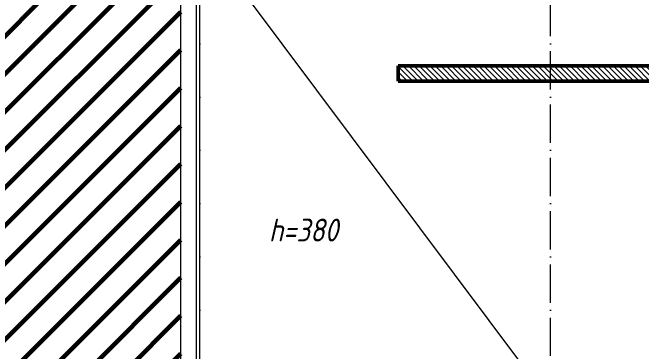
# Model space of a CAD drawing. Header units: millimetres. Extents: x -606178 to 312196, y -19338 to 632709.
# Drawn here: x -257508 to -249258, y 478876 to 483325 of the extents above; entities that cross this region are included whole.
import ezdxf

# ---------------------------------------------------------------- set-up
doc = ezdxf.new("R2010")
doc.units = ezdxf.units.MM
doc.linetypes.add('50_200_ШТРИХ_1Т_ш5_п1_п1_', pattern=[700, 500, -100, 0, -100])
for name, color, linetype, lineweight in [('6.4.1) Окр пт с инж. ПТ2.16', 3, 'Continuous', 60), ('A-DETL-____-OTLN-4', 7, 'Continuous', 18), ('A-FLOR-____-OTLN', 7, 'Continuous', 9), ('A-WALL-____-MCUT-2', 7, 'Continuous', 50), ('A-WALL-____-PATT-1', 7, 'Continuous', 9), ('I-WALL-____-OTLN', 7, 'Continuous', 9), ('S-GRID-____-OTLN-1', 7, '50_200_ШТРИХ_1Т_ш5_п1_п1_', 9), ('Марки помещений', 7, 'Continuous', 9)]:
    doc.layers.add(name, color=color, linetype=linetype, lineweight=lineweight)
doc.styles.add('ISOCPEUR_I_3', font='isocpeui.ttf', dxfattribs={"width": 0.85, "height": 2.2})

msp = doc.modelspace()

# ---------------------------------------------------------------- hatches: boundary and pattern name
at = {"layer": '6.4.1) Окр пт с инж. ПТ2.16'}
h = msp.add_hatch(dxfattribs=at)
h.set_pattern_fill('ANSI31', color=256, scale=111)
h.paths.add_polyline_path([(-255301.3011, 484025.3011), (-255301.3011, 484275.3011), (-259301.3011, 484275.3011), (-259301.3011, 484025.3011), (-259301.3011, 483700.3011), (-259295.3011, 483700.3011), (-259295.3011, 483625.3011), (-259301.3011, 483350.3011), (-259301.3011, 482950.3011), (-259301.3011, 482000.3011), (-259295.3011, 482000.3011), (-259295.3011, 481931.3011), (-259295.3011, 481925.3011), (-259295.3011, 481850.3011), (-259301.3011, 481650.3011), (-259301.3011, 481100.3011), (-259301.3011, 478525.3011), (-259301.3011, 478275.3011), (-256001.3011, 478275.3011), (-256001.3011, 478525.3011), (-255301.3011, 478525.3011)])
at = {"layer": 'A-WALL-____-PATT-1'}
h = msp.add_hatch(dxfattribs=at)
h.set_pattern_fill('FP_6', color=256, style=0, pattern_type=2)
h.set_pattern_definition([(135, (-264901.3, 451794.26), (-35.35534, -35.35534), [])])
h.paths.add_polyline_path([(-243151.3011, 482425.3011), (-243151.3011, 482625.3011), (-252451.3011, 482625.3011), (-252451.3011, 482425.3011), (-243705.4192, 482425.3011)], flags=0)

# ---------------------------------------------------------------- linework, layer by layer
at = {"layer": 'A-DETL-____-OTLN-4'}
msp.add_line((-250687.9866, 478525.3011), (-254801.3011, 484025.3011), dxfattribs=at)
at = {"layer": 'A-FLOR-____-OTLN'}
msp.add_line((-255051.3011, 478525.3011), (-255051.3011, 484025.3011), dxfattribs=at)
at = {"layer": 'A-WALL-____-MCUT-2'}
for p, q in [((-243151.3011, 482625.3011), (-252451.3011, 482625.3011)), ((-252451.3011, 482625.3011), (-252451.3011, 482425.3011)), ((-252451.3011, 482425.3011), (-243151.3011, 482425.3011))]:
    msp.add_line(p, q, dxfattribs=at)
at = {"layer": 'I-WALL-____-OTLN'}
for p, q in [((-255301.3011, 478525.3011), (-255301.3011, 484025.3011)), ((-255101.3011, 484025.3011), (-255101.3011, 478525.3011))]:
    msp.add_line(p, q, dxfattribs=at)
at = {"layer": 'S-GRID-____-OTLN-1'}
for p, q in [((-255051.3011, 447311.6528), (-255051.3011, 501675.2188)), ((-250451.3011, 447311.6528), (-250451.3011, 501675.2188))]:
    msp.add_line(p, q, dxfattribs=at)

# ---------------------------------------------------------------- texts
at = {"layer": 'Марки помещений', "insert": (-254145.3819, 480619.4467), "char_height": 300, "width": 785.65375, "attachment_point": 1, "style": 'ISOCPEUR_I_3'}
msp.add_mtext('h=380', dxfattribs=at)

doc.saveas('drawing.dxf')
